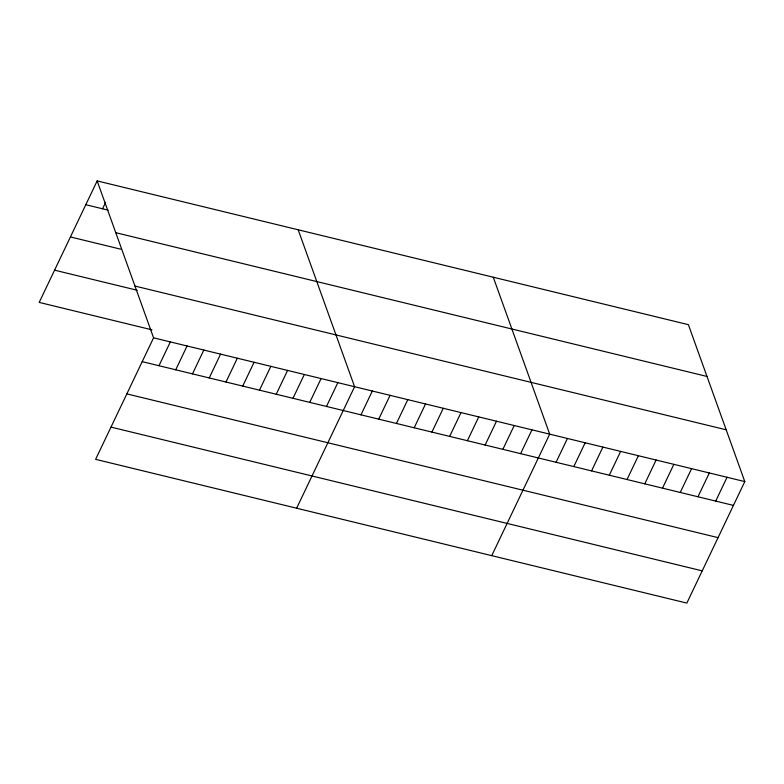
<?xml version="1.0" encoding="UTF-8"?>
<svg xmlns="http://www.w3.org/2000/svg" width="784" height="784" viewBox="0 0 784 784"><rect width="100%" height="100%" fill="white"/><g stroke="black" fill="none" stroke-linecap="round" stroke-linejoin="round"><path stroke-width="1.18" d="M97.157 180.908L153.576 337.835L95.619 459.336L686.843 603.092L744.8 481.592L688.381 324.664L97.157 180.908L39.2 302.408L151.988 329.839M102.547 208.789L105.644 202.292M158.976 365.716L170.334 341.912M175.724 369.793L187.082 345.979M192.472 373.86L203.83 350.056M209.23 377.937L220.578 354.123M225.978 382.014L237.336 358.2M242.726 386.081L254.085 362.277M259.484 390.158L270.833 366.344M276.233 394.225L287.591 370.42M292.981 398.301L304.339 374.497M309.739 402.378L321.087 378.564M326.487 406.445L337.845 382.641M296.636 508.218L354.593 386.708L298.175 229.781M360.973 414.834L372.331 391.02M378.711 419.146L390.069 395.342M396.449 423.458L407.807 399.654M414.187 427.77L425.536 403.966M431.915 432.082L443.274 408.278M449.653 436.394L461.012 412.59M467.391 440.706L478.75 416.902M485.129 445.018L496.488 421.214M502.867 449.34L514.226 425.526M520.605 453.652L531.964 429.838M491.744 555.66L549.692 434.15L493.273 277.222M556.081 462.276L567.43 438.462M573.81 466.588L585.168 442.774M591.548 470.9L602.906 447.086M609.286 475.212L620.644 451.398M627.024 479.524L638.382 455.71M644.762 483.836L656.12 460.022M662.5 488.148L673.858 464.344M680.238 492.46L691.586 468.656M697.966 496.772L709.324 472.968M715.704 501.084L727.062 477.28M85.799 204.712L108.133 210.141M115.777 232.691L707.001 376.447M70.423 236.954L120.677 249.175M134.956 286.052L726.18 429.799M54.576 270.166L137.22 290.266M153.576 337.835L744.8 481.592M142.218 361.649L733.442 505.396M126.841 393.882L718.066 537.638M111.005 427.104L702.219 570.86"/></g></svg>
